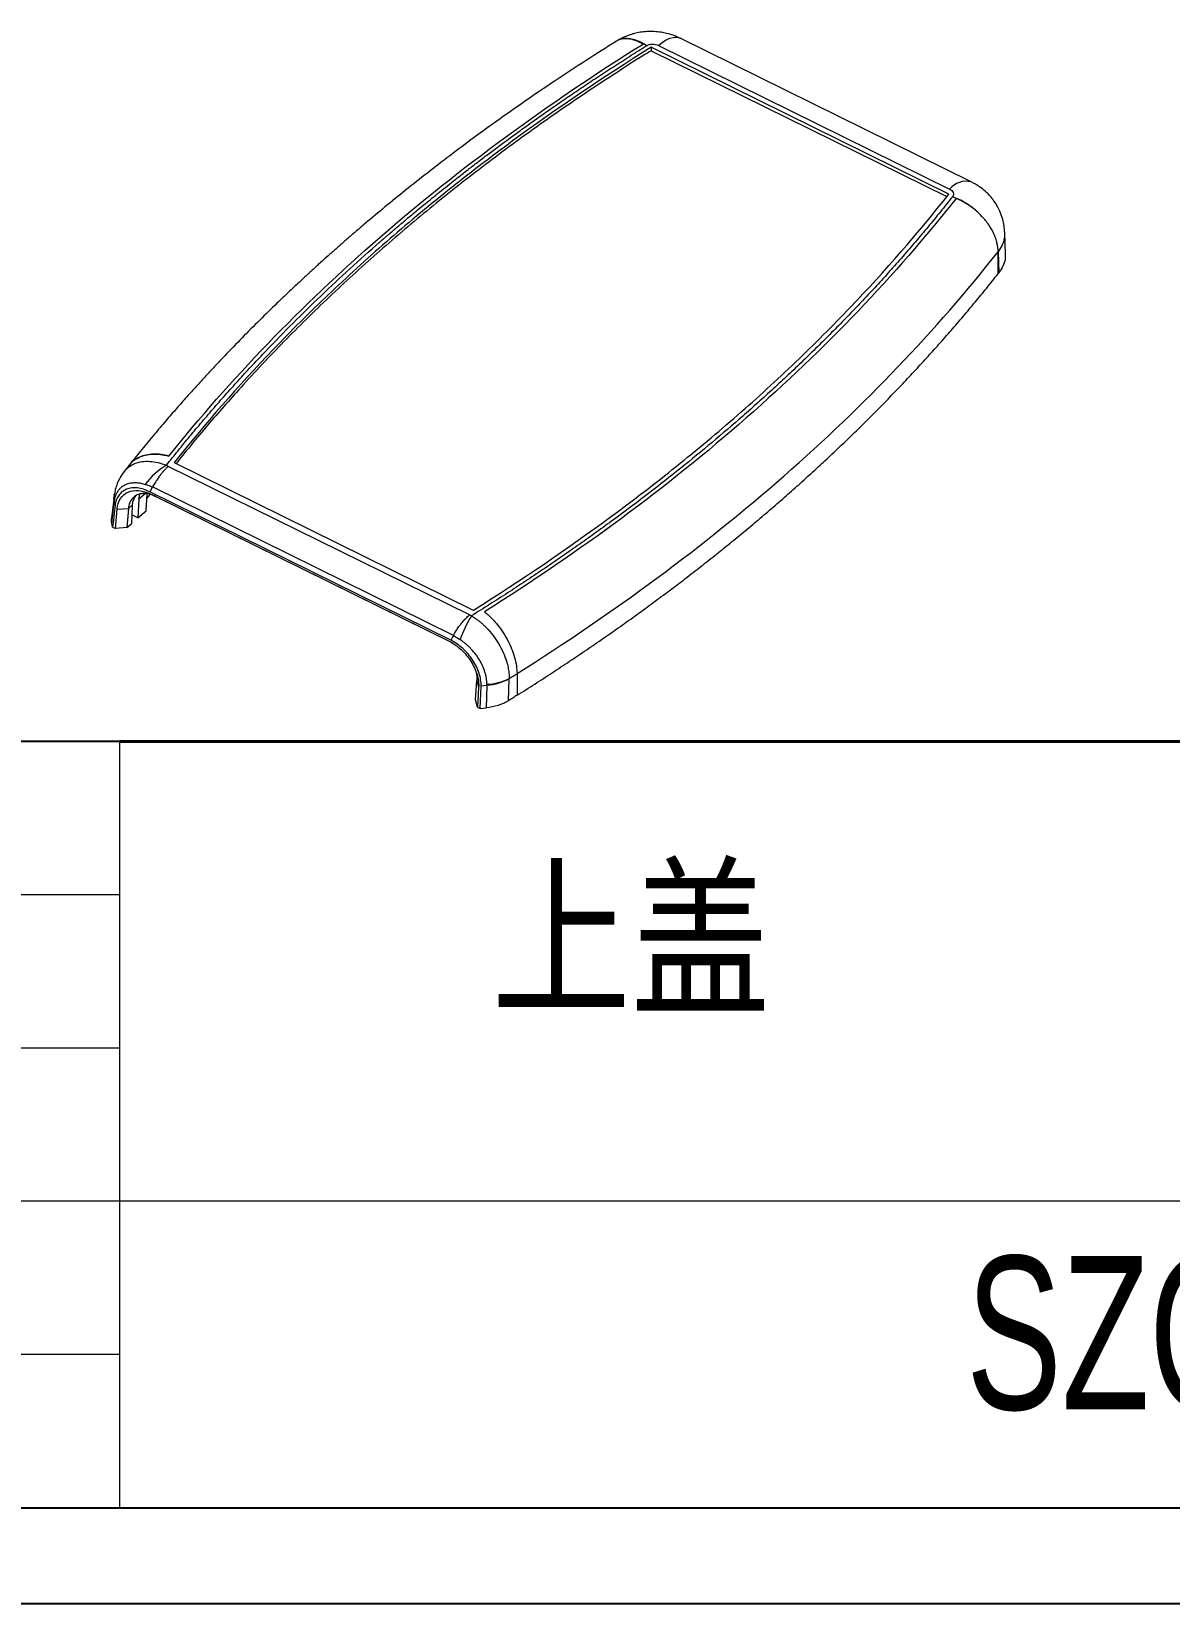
# Model space of a CAD drawing. Header units: inches. Extents: x 1388 to 2543, y 532 to 869.
# Drawn here: x 1640.3 to 1729.7, y 531.8 to 655.3 of the extents above; entities that cross this region are included whole.
import ezdxf

# ---------------------------------------------------------------- set-up
doc = ezdxf.new("R2010")
doc.units = ezdxf.units.IN
doc.layers.add('文字', color=81, linetype='Continuous')
doc.layers.add('粗实线', color=7, linetype='Continuous', lineweight=30)
doc.layers.add('细实线', color=3, linetype='Continuous', lineweight=9)
doc.styles.add('宋体', font='', dxfattribs={"width": 0.8, "height": 3.5})
doc.styles.add('长仿宋', font='', dxfattribs={"width": 0.7, "height": 4})
doc.styles.get('宋体').set_extended_font_data('SimSun')
doc.styles.get('长仿宋').set_extended_font_data('SimSun')

msp = doc.modelspace()

# ---------------------------------------------------------------- linework, layer by layer
at = {"color": 7, "linetype": 'Continuous', "lineweight": 15}
for p, q in [((1714.136, 643.436), (1691.271, 654.717)), ((1688.988, 653.739), (1712.215, 642.278)), ((1712.371, 642.473), (1688.998, 654.005)), ((1689.565, 654.152), (1712.429, 642.871)), ((1716.812, 637.737), (1716.759, 639.46)), ((1716.246, 636.223), (1716.239, 637.929)), ((1716.246, 636.223), (1716.239, 637.929)), ((1716.24, 637.929), (1716.291, 636.279)), ((1648.004, 621.187), (1647.603, 620.688)), ((1651.54, 621.388), (1675.026, 609.8)), ((1647.609, 620.683), (1647.624, 620.697)), ((1674.714, 609.421), (1651.071, 621.087)), ((1646.81, 618.719), (1646.615, 617.02)), ((1649.327, 617.603), (1649.397, 618.937)), ((1649.378, 618.569), (1649.636, 618.883)), ((1649.82, 619.471), (1649.612, 619.096)), ((1673.255, 607.43), (1649.612, 619.096)), ((1649.726, 618.902), (1673.122, 607.359)), ((1649.726, 618.902), (1650.077, 618.721)), ((1673.464, 607.805), (1649.82, 619.471)), ((1673.472, 607.178), (1650.077, 618.721)), ((1646.635, 616.619), (1646.829, 618.308)), ((1646.829, 618.308), (1646.886, 618.009)), ((1646.918, 616.206), (1647.047, 617.739)), ((1647.047, 617.739), (1647.934, 617.784)), ((1647.934, 617.784), (1647.808, 616.277)), ((1648.243, 618.053), (1647.934, 617.784)), ((1648.243, 618.053), (1648.166, 616.589)), ((1648.759, 618.504), (1648.682, 617.04)), ((1648.682, 617.04), (1649.327, 617.603)), ((1646.692, 616.318), (1646.635, 616.619)), ((1646.692, 616.318), (1646.918, 616.206)), ((1647.808, 616.277), (1646.918, 616.206)), ((1647.808, 616.277), (1648.166, 616.589)), ((1648.682, 617.04), (1648.202, 617.277)), ((1673.464, 607.805), (1673.255, 607.43)), ((1673.122, 607.359), (1673.472, 607.178)), ((1675.2, 602.761), (1675.299, 604.282)), ((1675.299, 604.282), (1675.444, 603.728)), ((1676.089, 603.871), (1675.632, 603.826)), ((1676.089, 603.871), (1676.026, 602.117)), ((1677.776, 602.68), (1677.838, 604.399)), ((1678.456, 604.816), (1678.463, 603.11)), ((1678.456, 604.816), (1678.463, 603.11)), ((1675.343, 602.181), (1675.2, 602.761)), ((1675.444, 603.728), (1675.343, 602.181)), ((1675.343, 602.181), (1675.57, 602.069)), ((1675.57, 602.069), (1676.026, 602.117))]:
    msp.add_line(p, q, dxfattribs=at)
at = {"color": 8, "linetype": 'Continuous', "lineweight": 15}
msp.add_line((1649.264, 618.945), (1648.759, 618.504), dxfattribs=at)
for p, q in [((1647.236, 599.476), (1556.961, 599.476)), ((1400.01, 539.293), (1827.787, 539.293)), ((1388.446, 531.77), (1835.31, 531.77))]:
    msp.add_line(p, q)
at = {"color": 8, "linetype": 'Continuous', "lineweight": 15, "flags": 128}
msp.add_lwpolyline([(1689.565, 654.152), (1689.873, 654.396), (1690.174, 654.586), (1690.463, 654.717), (1690.735, 654.787), (1690.987, 654.796), (1691.212, 654.743), (1691.271, 654.717)], dxfattribs=at)
at = {"color": 7, "linetype": 'Continuous', "lineweight": 15, "flags": 128}
for points in [[(1688.998, 654.005), (1688.993, 653.872), (1688.988, 653.739)], [(1646.824, 618.83), (1646.828, 618.861), (1646.842, 618.938)], [(1648.759, 618.504), (1648.798, 618.781), (1648.843, 618.929)], [(1646.886, 618.009), (1646.82, 617.434), (1646.756, 616.876), (1646.692, 616.318)], [(1675.57, 602.069), (1675.591, 602.666), (1675.612, 603.246), (1675.632, 603.826)]]:
    msp.add_lwpolyline(points, dxfattribs=at)
at = {"color": 7, "linetype": 'Continuous', "lineweight": 15}
for centre, radius, start, end in [((1687.004, 652.057), 2.623, 52.07419, 96.12143), ((1710.665, 636.749), 5.865, 42.70709, 70.16823), ((1653.616, 616.52), 5.377, 120.06023, 144.04284), ((1649.438, 618.041), 1.195, 138.38786, 179.38957), ((1681.993, 604.841), 8.42, 147.60541, 161.77036), ((1675.872, 608.362), 4.397, 272.8373, 296.57359)]:
    msp.add_arc(centre, radius, start, end, dxfattribs=at)
at = {"color": 8, "linetype": 'Continuous', "lineweight": 15}
for centre, radius, start, end in [((1713.743, 641.763), 1.719, 76.76681, 139.8489), ((1648.101, 618.669), 1.288, 172.83312, 191.97374)]:
    msp.add_arc(centre, radius, start, end, dxfattribs=at)
at = {"color": 7, "linetype": 'Continuous', "lineweight": 15}
for points, knots in [([(1686.277, 654.489), (1685.477, 653.986), (1683.825, 652.947), (1681.417, 651.361), (1679.078, 649.769), (1676.897, 648.233), (1674.866, 646.757), (1672.979, 645.342), (1671.2, 643.969), (1669.513, 642.63), (1667.906, 641.318), (1666.642, 640.258), (1665.69, 639.445), (1665.025, 638.869), (1664.379, 638.304), (1663.774, 637.767), (1663.267, 637.314), (1662.87, 636.955), (1662.574, 636.685), (1662.331, 636.463), (1662.124, 636.274), (1661.909, 636.076), (1661.646, 635.833), (1661.31, 635.52), (1660.917, 635.153), (1660.489, 634.748), (1660.047, 634.328), (1659.295, 633.605), (1658.225, 632.559), (1656.857, 631.184), (1655.681, 629.968), (1654.708, 628.939), (1653.932, 628.103), (1653.17, 627.27), (1652.402, 626.414), (1651.602, 625.507), (1650.742, 624.514), (1649.821, 623.425), (1648.896, 622.309), (1648.289, 621.552), (1648.003, 621.194)], [0, 0, 0, 0, 0.052267, 0.1078934, 0.1608446, 0.2111196, 0.2587178, 0.3036392, 0.3461093, 0.3880101, 0.4282636, 0.4668701, 0.4844993, 0.5017626, 0.5186626, 0.5351072, 0.5496092, 0.5589425, 0.5668725, 0.5733987, 0.5785207, 0.5835196, 0.5908092, 0.5998327, 0.6109225, 0.6228946, 0.6350671, 0.64744, 0.6854487, 0.7251298, 0.7648218, 0.7883581, 0.8116842, 0.8347991, 0.857793, 0.8826443, 0.9096426, 0.9392052, 0.9713282, 1, 1, 1, 1]), ([(1691.272, 654.717), (1691.086, 654.8), (1690.744, 654.955), (1690.239, 655.1), (1689.741, 655.199), (1689.223, 655.252), (1688.67, 655.249), (1688.154, 655.193), (1687.743, 655.107), (1687.4, 655.01), (1687.075, 654.897), (1686.675, 654.725), (1686.401, 654.564), (1686.25, 654.475)], [0, 0, 0, 0, 0.1170636, 0.2158855, 0.2983938, 0.4068209, 0.5121771, 0.6129123, 0.7025139, 0.7514882, 0.8165041, 0.8988165, 1, 1, 1, 1]), ([(1688.358, 654.264), (1688.197, 654.352), (1687.871, 654.53), (1687.433, 654.659), (1687.047, 654.705), (1686.695, 654.67), (1686.433, 654.6), (1686.307, 654.501), (1686.282, 654.481)], [0, 0, 0, 0, 0.20490443, 0.41575048, 0.5782444, 0.74364634, 0.94851269, 1, 1, 1, 1]), ([(1686.724, 654.665), (1686.962, 654.712), (1687.22, 654.7), (1687.635, 654.599), (1687.778, 654.55), (1688.065, 654.427), (1688.211, 654.353), (1688.358, 654.264)], [0, 0, 0, 0, 0.5, 0.5, 0.75, 0.75, 1, 1, 1, 1]), ([(1650.922, 621.174), (1651.074, 621.365), (1651.377, 621.748), (1651.837, 622.32), (1652.301, 622.891), (1652.77, 623.46), (1653.243, 624.028), (1653.721, 624.595), (1654.203, 625.159), (1654.69, 625.722), (1655.181, 626.284), (1655.677, 626.844), (1656.177, 627.402), (1656.681, 627.959), (1657.19, 628.514), (1657.703, 629.067), (1658.22, 629.618), (1659.263, 630.717), (1660.859, 632.35), (1663.055, 634.497), (1665.318, 636.613), (1666.877, 638.006), (1667.688, 638.715), (1667.74, 638.761), (1667.827, 638.837), (1667.949, 638.943), (1668.106, 639.079), (1668.299, 639.246), (1668.526, 639.442), (1668.79, 639.669), (1669.09, 639.924), (1669.426, 640.21), (1669.799, 640.524), (1670.209, 640.868), (1670.657, 641.241), (1671.143, 641.642), (1671.669, 642.071), (1672.234, 642.528), (1672.839, 643.013), (1673.484, 643.525), (1674.172, 644.064), (1674.901, 644.629), (1675.674, 645.22), (1676.49, 645.837), (1677.352, 646.478), (1678.259, 647.144), (1679.212, 647.834), (1680.213, 648.547), (1681.262, 649.283), (1682.36, 650.041), (1683.509, 650.821), (1684.709, 651.621), (1685.962, 652.44), (1687.267, 653.28), (1688.161, 653.841), (1688.616, 654.126)], [0, 0, 0, 0, 0.0156153, 0.0312342, 0.0468565, 0.0624818, 0.0781101, 0.0937409, 0.1093742, 0.1250095, 0.1406468, 0.1562858, 0.1719261, 0.1875677, 0.2032102, 0.2188535, 0.2344972, 0.2501412, 0.312638, 0.3751209, 0.4375761, 0.4999903, 0.5004552, 0.5018366, 0.5041346, 0.5073492, 0.5114803, 0.5165282, 0.5224929, 0.5293744, 0.537173, 0.5458886, 0.5555216, 0.5660719, 0.5775399, 0.5899256, 0.6032294, 0.6174513, 0.6325918, 0.648651, 0.6656292, 0.6835267, 0.7023437, 0.7220807, 0.742738, 0.7643158, 0.7868145, 0.8102345, 0.8345762, 0.8598398, 0.8860258, 0.9131344, 0.9411661, 0.9701212, 1, 1, 1, 1]), ([(1651.119, 621.896), (1653.524, 624.905), (1656.11, 627.849), (1661.64, 633.587), (1664.585, 636.381), (1670.817, 641.798), (1674.105, 644.422), (1681, 649.484), (1684.607, 651.922), (1688.358, 654.264)], [0, 0, 0, 0, 0.25, 0.25, 0.5, 0.5, 0.75, 0.75, 1, 1, 1, 1]), ([(1651.119, 621.896), (1653.524, 624.905), (1656.11, 627.849), (1661.64, 633.587), (1664.585, 636.381), (1670.817, 641.798), (1674.105, 644.422), (1681, 649.484), (1684.607, 651.922), (1688.358, 654.264)], [0, 0, 0, 0, 0.25, 0.25, 0.5, 0.5, 0.75, 0.75, 1, 1, 1, 1]), ([(1688.998, 654.005), (1688.997, 654.004), (1688.996, 654.004), (1688.995, 654.003), (1685.211, 651.645), (1681.582, 649.194), (1676.379, 645.373), (1674.684, 644.076), (1672.202, 642.094), (1671.386, 641.427), (1669.775, 640.084), (1668.981, 639.407), (1666.63, 637.361), (1665.107, 635.975), (1662.149, 633.162), (1660.713, 631.733), (1656.547, 627.394), (1653.954, 624.428), (1651.542, 621.391), (1651.541, 621.39), (1651.541, 621.389), (1651.54, 621.388)], [0.00972593, 0.00972593, 0.00972593, 0.00972593, 0.00980374, 0.00980374, 0.00980374, 0.25490178, 0.25490178, 0.3774508, 0.3774508, 0.43872531, 0.43872531, 0.49999982, 0.49999982, 0.62254884, 0.62254884, 0.74509786, 0.74509786, 0.9901959, 0.9901959, 0.9901959, 0.99027388, 0.99027388, 0.99027388, 0.99027388]), ([(1688.988, 653.739), (1688.794, 653.618), (1687.825, 653.013), (1685.334, 651.42), (1682.342, 649.411), (1679.43, 647.354), (1676.573, 645.264), (1673.798, 643.128), (1671.108, 640.945), (1669.135, 639.286), (1667.205, 637.605), (1664.69, 635.335), (1662.266, 633.022), (1659.932, 630.669), (1658.228, 628.885), (1656.23, 626.712), (1654.408, 624.627), (1652.796, 622.698), (1652.04, 621.756), (1651.687, 621.316)], [0, 0, 0, 0, 0.0128975, 0.064489, 0.1676822, 0.2192738, 0.2708655, 0.3740592, 0.4256508, 0.4772425, 0.5288341, 0.5804258, 0.6836196, 0.7352112, 0.7868028, 0.8383944, 0.9217625, 0.9634722, 1, 1, 1, 1]), ([(1688.616, 654.126), (1688.739, 654.203), (1688.903, 654.248), (1689.249, 654.258), (1689.424, 654.221), (1689.565, 654.152)], [0, 0, 0, 0, 0.5, 0.5, 1, 1, 1, 1]), ([(1716.759, 639.446), (1716.747, 639.63), (1716.724, 639.977), (1716.605, 640.522), (1716.432, 641.026), (1716.217, 641.463), (1716.016, 641.794), (1715.802, 642.091), (1715.549, 642.391), (1715.209, 642.727), (1714.749, 643.099), (1714.355, 643.315), (1714.136, 643.436)], [0, 0, 0, 0, 0.1104188, 0.2089103, 0.3330122, 0.4278326, 0.4988486, 0.5646528, 0.646688, 0.7329699, 0.8513274, 1, 1, 1, 1]), ([(1712.655, 642.265), (1712.498, 642.068), (1712.184, 641.672), (1711.707, 641.081), (1711.225, 640.491), (1710.739, 639.904), (1710.248, 639.318), (1709.752, 638.733), (1709.252, 638.151), (1708.747, 637.571), (1708.238, 636.992), (1707.724, 636.415), (1707.205, 635.84), (1706.682, 635.267), (1706.154, 634.696), (1705.621, 634.127), (1705.084, 633.56), (1704.542, 632.995), (1703.996, 632.432), (1703.445, 631.871), (1702.89, 631.312), (1702.33, 630.754), (1701.766, 630.199), (1701.197, 629.647), (1700.624, 629.096), (1700.046, 628.547), (1699.464, 628), (1698.877, 627.456), (1698.286, 626.914), (1697.691, 626.373), (1697.091, 625.835), (1696.486, 625.3), (1695.294, 624.255), (1693.486, 622.714), (1691.018, 620.7), (1688.484, 618.72), (1686.32, 617.097), (1684.557, 615.817), (1683.219, 614.865), (1681.866, 613.922), (1680.498, 612.988), (1679.116, 612.064), (1677.72, 611.15), (1676.311, 610.245), (1675.359, 609.649), (1674.884, 609.351)], [0, 0, 0, 0, 0.016152, 0.0323026, 0.0484519, 0.0645997, 0.080746, 0.096891, 0.1130344, 0.1291764, 0.1453168, 0.1614557, 0.1775931, 0.193729, 0.2098633, 0.225996, 0.2421272, 0.2582568, 0.2743848, 0.2905112, 0.306636, 0.3227592, 0.3388809, 0.3550009, 0.3711193, 0.3872362, 0.4033514, 0.4194651, 0.4355772, 0.4516878, 0.4677968, 0.4839043, 0.5000103, 0.5624244, 0.6248795, 0.6873624, 0.7498591, 0.7811467, 0.8124325, 0.8437144, 0.8749906, 0.9062592, 0.9375183, 0.9687659, 1, 1, 1, 1]), ([(1675.026, 609.8), (1675.027, 609.801), (1675.029, 609.802), (1675.03, 609.802), (1678.805, 612.166), (1682.427, 614.624), (1687.622, 618.456), (1689.314, 619.758), (1692.612, 622.404), (1694.217, 623.749), (1696.56, 625.799), (1697.331, 626.488), (1698.85, 627.877), (1699.598, 628.576), (1701.811, 630.691), (1703.24, 632.12), (1707.387, 636.461), (1709.968, 639.43), (1712.369, 642.47), (1712.37, 642.471), (1712.371, 642.472), (1712.371, 642.473)], [0.00972593, 0.00972593, 0.00972593, 0.00972593, 0.00980392, 0.00980392, 0.00980392, 0.25490196, 0.25490196, 0.37745098, 0.37745098, 0.5, 0.5, 0.56127451, 0.56127451, 0.62254902, 0.62254902, 0.74509804, 0.74509804, 0.99019608, 0.99019608, 0.99019608, 0.99027388, 0.99027388, 0.99027388, 0.99027388]), ([(1712.943, 642.134), (1710.557, 639.119), (1707.988, 636.167), (1702.493, 630.415), (1699.565, 627.614), (1693.366, 622.18), (1690.093, 619.548), (1683.23, 614.468), (1679.638, 612.021), (1675.901, 609.669)], [0, 0, 0, 0, 0.25, 0.25, 0.5, 0.5, 0.75, 0.75, 1, 1, 1, 1]), ([(1712.943, 642.134), (1710.557, 639.119), (1707.988, 636.167), (1702.493, 630.415), (1699.565, 627.614), (1693.366, 622.18), (1690.094, 619.548), (1683.23, 614.468), (1679.638, 612.02), (1675.901, 609.669)], [0, 0, 0, 0, 0.25, 0.25, 0.5, 0.5, 0.75, 0.75, 1, 1, 1, 1]), ([(1712.429, 642.871), (1712.569, 642.801), (1712.671, 642.701), (1712.753, 642.481), (1712.733, 642.364), (1712.655, 642.265)], [0, 0, 0, 0, 0.5, 0.5, 1, 1, 1, 1]), ([(1713.68, 641.758), (1713.598, 641.809), (1713.359, 641.955), (1713.108, 642.063), (1712.943, 642.134)], [0, 0, 0, 0, 0.3433929, 1, 1, 1, 1]), ([(1714.975, 640.726), (1714.69, 641.03), (1714.375, 641.302), (1713.858, 641.66), (1713.679, 641.771), (1713.316, 641.968), (1713.131, 642.057), (1712.943, 642.134)], [0, 0, 0, 0, 0.5, 0.5, 0.75, 0.75, 1, 1, 1, 1]), ([(1716.239, 637.929), (1716.239, 638.158), (1716.21, 638.393), (1716.126, 638.749), (1716.092, 638.869), (1716.009, 639.111), (1715.961, 639.233), (1715.798, 639.592), (1715.666, 639.828), (1715.432, 640.174), (1715.347, 640.288), (1715.169, 640.511), (1715.074, 640.62), (1714.975, 640.726)], [0, 0, 0, 0, 0.25, 0.25, 0.375, 0.375, 0.5, 0.5, 0.75, 0.75, 0.875, 0.875, 1, 1, 1, 1]), ([(1716.239, 637.929), (1716.239, 638.158), (1716.21, 638.393), (1716.126, 638.749), (1716.092, 638.869), (1716.009, 639.111), (1715.961, 639.233), (1715.798, 639.592), (1715.666, 639.828), (1715.432, 640.174), (1715.347, 640.288), (1715.169, 640.511), (1715.074, 640.62), (1714.975, 640.726)], [0, 0, 0, 0, 0.25, 0.25, 0.375, 0.375, 0.5, 0.5, 0.75, 0.75, 0.875, 0.875, 1, 1, 1, 1]), ([(1678.456, 604.816), (1686.064, 609.602), (1693.111, 614.807), (1705.746, 625.879), (1711.368, 631.771), (1716.239, 637.929)], [0, 0, 0, 0, 0.5, 0.5, 1, 1, 1, 1]), ([(1716.794, 637.754), (1716.8, 637.662), (1716.817, 637.391), (1716.693, 636.95), (1716.496, 636.552), (1716.334, 636.336), (1716.291, 636.279)], [0, 0, 0, 0, 0.178961, 0.5262067, 0.8734546, 1, 1, 1, 1]), ([(1678.463, 603.11), (1678.695, 603.257), (1679.16, 603.55), (1679.853, 603.993), (1680.543, 604.437), (1681.228, 604.884), (1681.91, 605.332), (1682.588, 605.782), (1683.262, 606.234), (1683.932, 606.688), (1684.599, 607.143), (1685.261, 607.601), (1685.92, 608.061), (1686.575, 608.522), (1687.226, 608.985), (1687.873, 609.45), (1688.517, 609.917), (1689.156, 610.386), (1689.792, 610.857), (1690.424, 611.329), (1691.052, 611.804), (1691.676, 612.28), (1692.297, 612.759), (1692.913, 613.239), (1693.526, 613.721), (1694.135, 614.205), (1694.74, 614.69), (1695.341, 615.178), (1695.938, 615.667), (1696.532, 616.159), (1697.122, 616.652), (1697.708, 617.147), (1698.29, 617.644), (1698.868, 618.143), (1699.442, 618.644), (1700.013, 619.147), (1700.58, 619.651), (1701.143, 620.158), (1701.702, 620.666), (1702.257, 621.176), (1702.808, 621.688), (1703.356, 622.202), (1703.9, 622.718), (1704.44, 623.235), (1704.976, 623.755), (1705.508, 624.276), (1706.036, 624.8), (1706.561, 625.325), (1707.082, 625.852), (1707.598, 626.381), (1708.111, 626.912), (1708.621, 627.444), (1709.126, 627.979), (1709.628, 628.515), (1710.125, 629.054), (1710.619, 629.594), (1711.109, 630.136), (1711.596, 630.68), (1712.078, 631.226), (1712.557, 631.773), (1713.031, 632.323), (1713.502, 632.874), (1713.969, 633.428), (1714.432, 633.983), (1714.892, 634.54), (1715.347, 635.099), (1715.799, 635.66), (1716.097, 636.035), (1716.246, 636.223)], [0, 0, 0, 0, 0.01527627, 0.03054136, 0.0457956, 0.06103933, 0.07627289, 0.09149662, 0.10671086, 0.12191595, 0.13711224, 0.15230005, 0.16747975, 0.18265166, 0.19781613, 0.21297351, 0.22812415, 0.24326838, 0.25840655, 0.27353901, 0.2886661, 0.30378817, 0.31890557, 0.33401865, 0.34912774, 0.36423321, 0.37933539, 0.39443465, 0.40953131, 0.42462574, 0.43971829, 0.45480929, 0.46989911, 0.48498808, 0.50007657, 0.51516491, 0.53025346, 0.54534257, 0.56043259, 0.57552386, 0.59061673, 0.60571156, 0.62080869, 0.63590847, 0.65101125, 0.66611738, 0.68122721, 0.69634108, 0.71145934, 0.72658234, 0.74171042, 0.75684394, 0.77198323, 0.78712865, 0.80228053, 0.81743924, 0.8326051, 0.84777846, 0.86295967, 0.87814906, 0.89334699, 0.90855379, 0.92376981, 0.93899538, 0.95423085, 0.96947654, 0.98473282, 1, 1, 1, 1]), ([(1651.119, 621.896), (1650.912, 621.944), (1650.492, 622.04), (1649.889, 622.064), (1649.321, 621.997), (1648.811, 621.836), (1648.377, 621.576), (1648.107, 621.355), (1648.011, 621.202), (1648.003, 621.188)], [0, 0, 0, 0, 0.1615645, 0.3278137, 0.4893784, 0.6556299, 0.81717, 0.9833963, 1, 1, 1, 1]), ([(1648.105, 621.301), (1648.126, 621.329), (1648.245, 621.484), (1648.551, 621.694), (1649.016, 621.914), (1649.552, 622.037), (1650.137, 622.063), (1650.667, 622.007), (1650.998, 621.926), (1651.119, 621.896)], [0, 0, 0, 0, 0.0366448, 0.2094067, 0.3821684, 0.5549302, 0.7277129, 0.9004958, 1, 1, 1, 1]), ([(1651.071, 621.087), (1651.058, 621.093), (1651.031, 621.106), (1650.993, 621.127), (1650.956, 621.15), (1650.934, 621.166), (1650.922, 621.174)], [0, 0, 0, 0, 0.24997, 0.5003324, 0.7487963, 1, 1, 1, 1]), ([(1647.618, 620.706), (1647.504, 620.549), (1647.286, 620.248), (1647.058, 619.759), (1646.901, 619.289), (1646.848, 618.977), (1646.823, 618.828)], [0, 0, 0, 0, 0.2826352, 0.5433827, 0.7822725, 1, 1, 1, 1]), ([(1651.071, 621.087), (1651.045, 621.063), (1650.992, 621.016), (1650.915, 620.942), (1650.838, 620.866), (1650.764, 620.788), (1650.691, 620.709), (1650.62, 620.628), (1650.551, 620.546), (1650.484, 620.464), (1650.416, 620.378), (1650.342, 620.28), (1650.256, 620.159), (1650.178, 620.043), (1650.092, 619.91), (1650.007, 619.776), (1649.91, 619.617), (1649.849, 619.518), (1649.82, 619.471)], [0, 0, 0, 0, 0.0601297, 0.1191098, 0.1769402, 0.2336211, 0.2891523, 0.343534, 0.396766, 0.4488483, 0.4997811, 0.5555547, 0.6247286, 0.7103872, 0.7496671, 0.8437489, 0.927185, 1, 1, 1, 1]), ([(1646.823, 618.828), (1646.821, 618.807), (1646.817, 618.776), (1646.813, 618.741), (1646.811, 618.723), (1646.81, 618.715), (1646.809, 618.712)], [0, 0, 0, 0, 0.5486389, 0.808633, 0.9147878, 1, 1, 1, 1]), ([(1646.842, 618.402), (1646.847, 618.433), (1646.857, 618.495), (1646.877, 618.586), (1646.901, 618.674), (1646.929, 618.76), (1646.96, 618.843), (1646.994, 618.923), (1647.032, 619), (1647.074, 619.074), (1647.118, 619.145), (1647.166, 619.213), (1647.217, 619.278), (1647.271, 619.339), (1647.328, 619.397), (1647.388, 619.452), (1647.451, 619.502), (1647.516, 619.55), (1647.585, 619.593), (1647.739, 619.68), (1648, 619.777), (1648.315, 619.817), (1648.563, 619.814), (1648.734, 619.799), (1648.908, 619.771), (1649.084, 619.732), (1649.204, 619.696), (1649.263, 619.678)], [0, 0, 0, 0, 0.0279778, 0.0559203, 0.083833, 0.1117204, 0.1395859, 0.1674318, 0.1952595, 0.2230698, 0.2508629, 0.2786387, 0.3063968, 0.3341367, 0.3618579, 0.3895603, 0.417244, 0.4449098, 0.4725591, 0.5001941, 0.6254817, 0.7496036, 0.7996944, 0.8497484, 0.8997974, 0.9498713, 1, 1, 1, 1]), ([(1649.612, 619.096), (1649.448, 619.177), (1649.286, 619.241), (1648.965, 619.34), (1648.804, 619.374), (1648.492, 619.408), (1648.343, 619.408), (1648.059, 619.376), (1647.921, 619.342), (1647.669, 619.243), (1647.555, 619.178), (1647.347, 619.017), (1647.254, 618.919), (1647.099, 618.702), (1647.036, 618.58), (1646.937, 618.31), (1646.904, 618.164), (1646.886, 618.009)], [0, 0, 0, 0, 0.125, 0.125, 0.25, 0.25, 0.375, 0.375, 0.5, 0.5, 0.625, 0.625, 0.75, 0.75, 0.875, 0.875, 1, 1, 1, 1]), ([(1647.047, 617.739), (1647.073, 618.052), (1647.164, 618.333), (1647.46, 618.788), (1647.665, 618.962), (1648.161, 619.178), (1648.45, 619.218), (1649.07, 619.161), (1649.4, 619.063), (1649.726, 618.902)], [0, 0, 0, 0, 0.25, 0.25, 0.5, 0.5, 0.75, 0.75, 1, 1, 1, 1]), ([(1650.077, 618.721), (1649.946, 618.786), (1649.817, 618.836), (1649.624, 618.893), (1649.561, 618.909), (1649.434, 618.934), (1649.37, 618.943), (1649.185, 618.96), (1649.066, 618.957), (1648.84, 618.924), (1648.732, 618.894), (1648.534, 618.807), (1648.444, 618.751), (1648.282, 618.614), (1648.21, 618.533), (1648.091, 618.352), (1648.043, 618.251), (1647.97, 618.029), (1647.946, 617.91), (1647.934, 617.784)], [0, 0, 0, 0, 0.125, 0.125, 0.1875, 0.1875, 0.25, 0.25, 0.375, 0.375, 0.5, 0.5, 0.625, 0.625, 0.75, 0.75, 0.875, 0.875, 1, 1, 1, 1]), ([(1649.263, 619.678), (1649.352, 619.649), (1649.443, 619.617), (1649.585, 619.564), (1649.633, 619.546), (1649.705, 619.518), (1649.729, 619.508), (1649.778, 619.489), (1649.809, 619.476), (1649.82, 619.471)], [0, 0, 0, 0, 0.5, 0.5, 0.75, 0.75, 0.875, 0.875, 1, 1, 1, 1]), ([(1646.635, 616.619), (1646.616, 616.732), (1646.593, 616.871), (1646.619, 617.009), (1646.624, 617.035)], [0, 0, 0, 0, 0.8081348, 1, 1, 1, 1]), ([(1673.464, 607.805), (1673.482, 607.841), (1673.521, 607.916), (1673.586, 608.031), (1673.661, 608.156), (1673.732, 608.264), (1673.812, 608.382), (1673.893, 608.497), (1673.982, 608.616), (1674.074, 608.737), (1674.179, 608.868), (1674.304, 609.014), (1674.436, 609.157), (1674.574, 609.295), (1674.667, 609.378), (1674.714, 609.421)], [0, 0, 0, 0, 0.05362, 0.1132123, 0.1787894, 0.2503603, 0.2896491, 0.3753047, 0.4444796, 0.5002581, 0.5927588, 0.6889835, 0.788932, 0.8926042, 1, 1, 1, 1]), ([(1674.884, 609.351), (1674.869, 609.356), (1674.839, 609.366), (1674.781, 609.388), (1674.741, 609.408), (1674.714, 609.421)], [0, 0, 0, 0, 0.2512509, 0.4997851, 1, 1, 1, 1]), ([(1674.884, 609.351), (1674.921, 609.329), (1674.994, 609.285), (1675.103, 609.215), (1675.208, 609.143), (1675.309, 609.07), (1675.407, 608.996), (1675.501, 608.922), (1675.591, 608.848), (1675.677, 608.774), (1675.759, 608.702), (1675.836, 608.631), (1675.909, 608.561), (1675.977, 608.494), (1676.209, 608.259), (1676.573, 607.836), (1677.022, 607.174), (1677.382, 606.485), (1677.59, 605.933), (1677.699, 605.545), (1677.752, 605.313), (1677.794, 605.084), (1677.822, 604.859), (1677.839, 604.64), (1677.839, 604.5), (1677.839, 604.43)], [0, 0, 0, 0, 0.02326, 0.0459844, 0.0681327, 0.0896667, 0.1105504, 0.1307502, 0.1502349, 0.1689755, 0.1869458, 0.2041216, 0.2204811, 0.2360048, 0.2506751, 0.3799897, 0.4999945, 0.6259031, 0.7493476, 0.7910464, 0.8329159, 0.8748508, 0.9167456, 0.9584958, 1, 1, 1, 1]), ([(1675.901, 609.669), (1676.076, 609.532), (1676.247, 609.38), (1676.496, 609.132), (1676.578, 609.046), (1676.74, 608.867), (1676.82, 608.774), (1677.054, 608.486), (1677.2, 608.286), (1677.406, 607.973), (1677.473, 607.867), (1677.601, 607.65), (1677.662, 607.54), (1677.837, 607.208), (1677.941, 606.985), (1678.122, 606.535), (1678.201, 606.307), (1678.326, 605.862), (1678.373, 605.645), (1678.438, 605.221), (1678.455, 605.013), (1678.456, 604.816)], [0, 0, 0, 0, 0.125, 0.125, 0.1875, 0.1875, 0.25, 0.25, 0.375, 0.375, 0.4375, 0.4375, 0.5, 0.5, 0.625, 0.625, 0.75, 0.75, 0.875, 0.875, 1, 1, 1, 1]), ([(1675.901, 609.669), (1676.076, 609.532), (1676.247, 609.38), (1676.496, 609.132), (1676.578, 609.046), (1676.74, 608.867), (1676.82, 608.774), (1677.054, 608.486), (1677.2, 608.286), (1677.406, 607.973), (1677.472, 607.867), (1677.601, 607.65), (1677.662, 607.54), (1677.837, 607.208), (1677.941, 606.985), (1678.122, 606.535), (1678.201, 606.307), (1678.326, 605.862), (1678.373, 605.645), (1678.438, 605.221), (1678.455, 605.013), (1678.456, 604.816)], [0, 0, 0, 0, 0.125, 0.125, 0.1875, 0.1875, 0.25, 0.25, 0.375, 0.375, 0.4375, 0.4375, 0.5, 0.5, 0.625, 0.625, 0.75, 0.75, 0.875, 0.875, 1, 1, 1, 1]), ([(1673.464, 607.805), (1673.474, 607.799), (1673.503, 607.782), (1673.549, 607.755), (1673.571, 607.742), (1673.639, 607.701), (1673.684, 607.674), (1673.819, 607.589), (1673.909, 607.532), (1673.996, 607.474)], [0, 0, 0, 0, 0.125, 0.125, 0.25, 0.25, 0.5, 0.5, 1, 1, 1, 1]), ([(1673.122, 607.359), (1673.447, 607.198), (1673.768, 606.975), (1674.352, 606.438), (1674.615, 606.125), (1675.045, 605.453), (1675.211, 605.096), (1675.421, 604.391), (1675.465, 604.044), (1675.444, 603.728)], [0, 0, 0, 0, 0.25, 0.25, 0.5, 0.5, 0.75, 0.75, 1, 1, 1, 1]), ([(1675.632, 603.826), (1675.638, 603.987), (1675.628, 604.154), (1675.575, 604.499), (1675.533, 604.672), (1675.421, 605.022), (1675.349, 605.2), (1675.179, 605.548), (1675.081, 605.718), (1674.862, 606.049), (1674.739, 606.211), (1674.479, 606.513), (1674.34, 606.654), (1674.046, 606.92), (1673.892, 607.041), (1673.579, 607.255), (1673.419, 607.349), (1673.255, 607.43)], [0, 0, 0, 0, 0.125, 0.125, 0.25, 0.25, 0.375, 0.375, 0.5, 0.5, 0.625, 0.625, 0.75, 0.75, 0.875, 0.875, 1, 1, 1, 1]), ([(1676.09, 603.971), (1676.09, 604.005), (1676.089, 604.074), (1676.083, 604.181), (1676.073, 604.293), (1676.058, 604.411), (1676.038, 604.532), (1676.012, 604.659), (1675.98, 604.789), (1675.906, 605.048), (1675.764, 605.421), (1675.524, 605.877), (1675.221, 606.33), (1674.932, 606.673), (1674.676, 606.93), (1674.513, 607.08), (1674.344, 607.221), (1674.172, 607.354), (1674.055, 607.434), (1673.996, 607.474)], [0, 0, 0, 0, 0.0280614, 0.0570786, 0.0870666, 0.1180441, 0.1499314, 0.1826071, 0.2161148, 0.2505086, 0.3815332, 0.5001007, 0.6048215, 0.7495353, 0.7995016, 0.8496462, 0.8999873, 0.9501469, 1, 1, 1, 1]), ([(1675.228, 604.98), (1675.25, 604.892), (1675.308, 604.649), (1675.303, 604.424), (1675.299, 604.282)], [0, 0, 0, 0, 0.3652563, 1, 1, 1, 1]), ([(1677.838, 604.399), (1677.604, 604.263), (1677.33, 604.145), (1676.735, 603.965), (1676.413, 603.903), (1676.089, 603.871)], [0, 0, 0, 0, 0.5, 0.5, 1, 1, 1, 1]), ([(1677.776, 602.68), (1677.538, 602.532), (1677.266, 602.408), (1676.672, 602.217), (1676.357, 602.151), (1676.026, 602.117)], [0, 0, 0, 0, 0.5, 0.5, 1, 1, 1, 1]), ([(1678.463, 603.11), (1678.348, 603.038), (1678.12, 602.895), (1677.891, 602.752), (1677.776, 602.68)], [0, 0, 0, 0, 0.4999065, 1, 1, 1, 1])]:
    msp.add_open_spline(points, degree=3, knots=knots, dxfattribs=at)
at = {"color": 8, "linetype": 'Continuous', "lineweight": 15}
for points, knots in [([(1716.745, 639.448), (1716.746, 639.304), (1716.749, 638.972), (1716.585, 638.454), (1716.355, 638.104), (1716.24, 637.929)], [0, 0, 0, 0, 0.2749725, 0.6363864, 1, 1, 1, 1]), ([(1647.624, 620.697), (1647.726, 620.816), (1647.948, 621.073), (1648.419, 621.332), (1648.986, 621.483), (1649.609, 621.502), (1650.262, 621.411), (1650.703, 621.253), (1650.922, 621.174)], [0, 0, 0, 0, 0.1499963, 0.3244703, 0.4968843, 0.6669093, 0.8347321, 1, 1, 1, 1]), ([(1646.829, 618.308), (1646.811, 618.416), (1646.788, 618.554), (1646.812, 618.688), (1646.818, 618.718)], [0, 0, 0, 0, 0.7786662, 1, 1, 1, 1])]:
    msp.add_open_spline(points, degree=3, knots=knots, dxfattribs=at)
at = {"color": 7, "linetype": 'Continuous', "lineweight": 15}
for points in [[(1716.291, 636.279), (1716.276, 636.26), (1716.261, 636.241), (1716.246, 636.223)], [(1646.829, 618.308), (1646.831, 618.325), (1646.837, 618.374), (1646.842, 618.402)], [(1676.09, 603.971), (1676.09, 603.941), (1676.089, 603.889), (1676.089, 603.871)], [(1677.838, 604.399), (1677.838, 604.409), (1677.838, 604.419), (1677.839, 604.43)], [(1677.839, 604.43), (1678.045, 604.558), (1678.251, 604.687), (1678.456, 604.816)]]:
    msp.add_open_spline(points, degree=3, dxfattribs=at)
at = {"layer": '粗实线', "color": 7, "lineweight": 40}
msp.add_line((1827.787, 599.476), (1647.236, 599.476), dxfattribs=at)
at = {"layer": '细实线', "color": 7}
for p, q in [((1647.236, 599.476), (1647.236, 539.293)), ((1647.236, 587.44), (1556.961, 587.44)), ((1647.236, 575.403), (1556.961, 575.403)), ((1827.787, 563.366), (1556.961, 563.366)), ((1647.236, 551.329), (1556.961, 551.329))]:
    msp.add_line(p, q, dxfattribs=at)

# ---------------------------------------------------------------- texts
at = {"layer": '文字', "color": 0, "insert": (1676.455, 589.085), "char_height": 10.0306, "width": 128.23778, "attachment_point": 1, "style": '宋体'}
msp.add_mtext('上盖', dxfattribs=at)
at = {"layer": '粗实线', "insert": (1713.731, 559.056), "char_height": 12.03674, "width": 134.98008, "attachment_point": 1, "style": '长仿宋'}
msp.add_mtext('{\\fSTXinwei|b0|i0|c134|p2;SZOMK}', dxfattribs=at)

doc.saveas('drawing.dxf')
